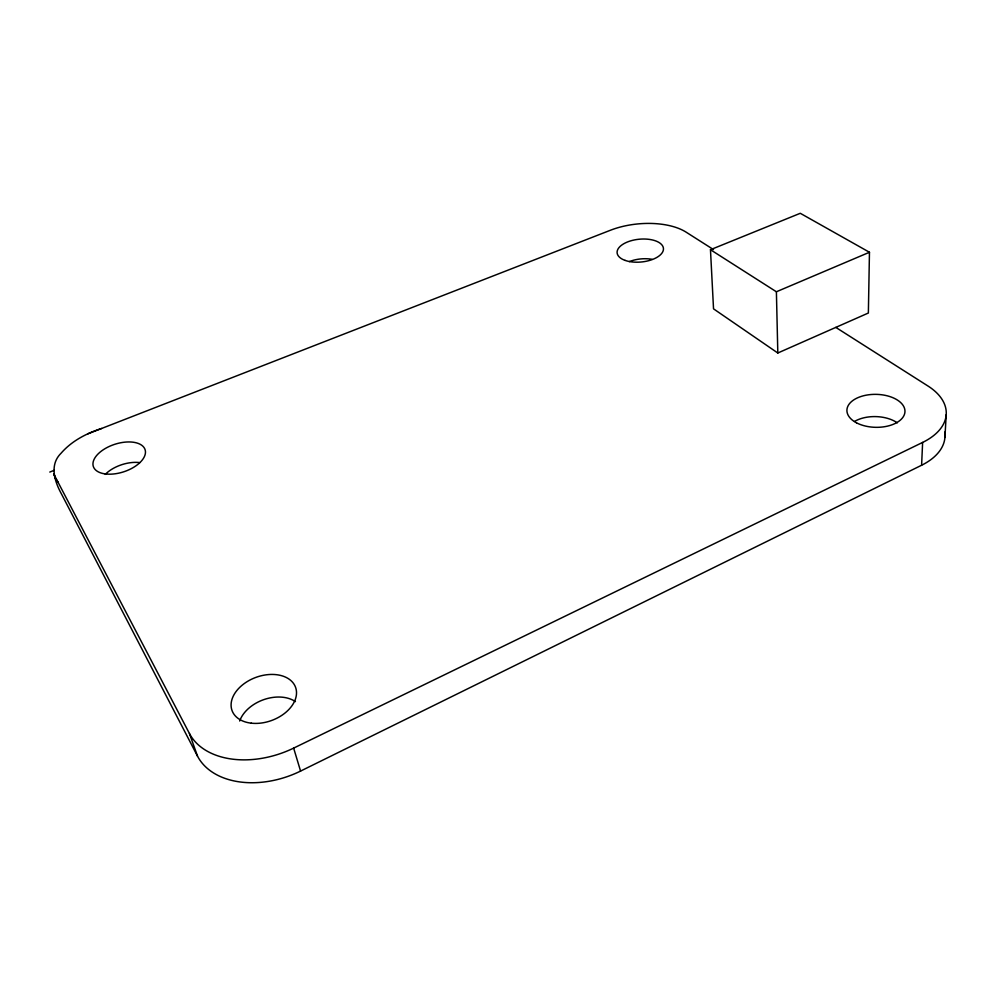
<?xml version="1.0" encoding="UTF-8"?>
<svg xmlns="http://www.w3.org/2000/svg" width="996" height="996" viewBox="0 0 996 996"><rect width="100%" height="100%" fill="white"/><g stroke="black" fill="none" stroke-linecap="round" stroke-linejoin="round"><path stroke-width="1.49" d="M869.458 252.262L868.363 313.018L777.814 353.007L713.534 308.847L710.472 249.71L800.274 213.293L869.458 252.262L776.394 291.766L710.472 249.71M101.604 428.479C86.44 433.347 71.662 441.016 61.105 453.192C49.202 464.796 54.519 481.392 61.54 494.103L197.507 756.138A80.228 55.427 -20.6 0 0 300.568 771.078L921.599 465.244L922.632 442.423A69.732 39.616 1.2 0 0 928.011 386.037L835.818 327.398M944.93 437.418L946.2 414.759M54.207 474.893L189.427 733.504A81.224 55.141 -20.2 0 0 293.646 748.108L922.632 442.423M49.8 472.067L54.095 470.361M87.822 433.845L610.461 230.238A55.888 27.477 -5.5 0 1 686.157 232.18L713.51 249.585M58.029 482.213L55.253 478.155L53.796 473.623M189.427 733.504L197.507 756.138M293.646 748.108L300.568 771.078M776.394 291.766L777.814 353.007M629.348 261.599A23.07 11.591 -5.4 0 1 652.056 259.309M105.252 474.395A26.942 14.616 -18.2 0 1 139.776 462.617M239.687 721.017A33.403 23.057 -20.6 0 1 263.853 699.603A33.403 23.057 -20.6 0 1 295.439 701.62M854.543 421.445A28.735 16.646 1.5 0 1 897.309 422.839M944.731 432.127A68.985 39.977 1.5 0 1 921.599 465.244M105.651 473.972A27.216 14.467 -18 0 0 145.466 452.421A27.216 14.467 -18 0 0 106.497 447.827A27.216 14.467 -18 0 0 105.651 473.972M856.46 422.79A29.033 16.484 1.2 0 0 904.318 414.71A29.033 16.484 1.2 0 0 867.018 395.026A29.033 16.484 1.2 0 0 856.46 422.79M251.253 723.171A33.814 22.933 -20.2 0 0 296.248 689.817A33.814 22.933 -20.2 0 0 243.933 683.804A33.814 22.933 -20.2 0 0 251.253 723.171M625.052 260.379A23.282 11.442 -5.5 0 0 663.037 251.141A23.282 11.442 -5.5 0 0 632.709 240.31A23.282 11.442 -5.5 0 0 625.052 260.379"/></g></svg>
